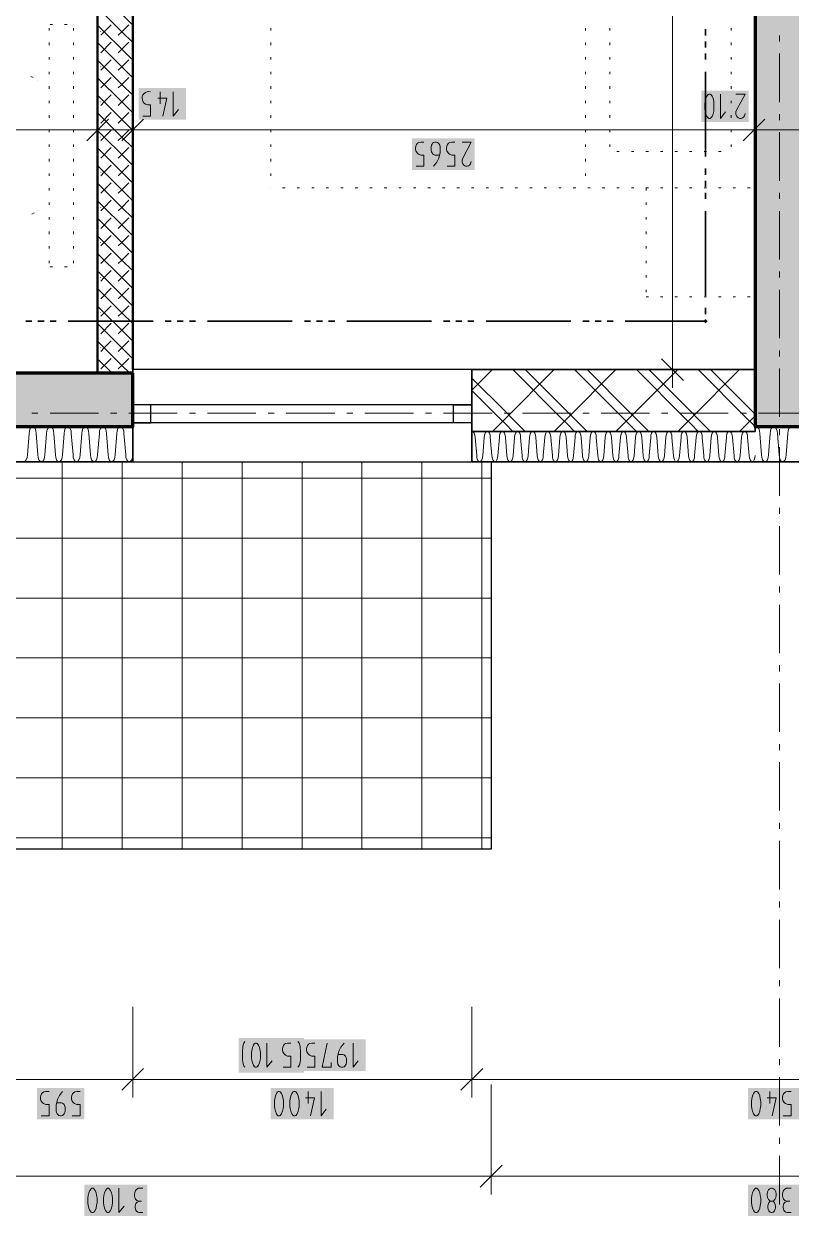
# Model space of a CAD drawing. Header units: millimetres. Extents: x 0 to 594, y 0 to 420.
# Drawn here: x 264.16 to 293.17, y 113.41 to 158.49 of the extents above; entities that cross this region are included whole.
import ezdxf

# ---------------------------------------------------------------- set-up
doc = ezdxf.new("R2010")
doc.units = ezdxf.units.MM
doc.header["$LTSCALE"] = 8
for name, color, linetype in [('PDF_Koty delkove', 7, 'Continuous'), ('PDF_Nabytek', 7, 'Continuous'), ('PDF_Obecne 0.25', 7, 'Continuous'), ('PDF_Okna', 7, 'Continuous'), ('PDF_Osy hlavni', 7, 'Continuous'), ('PDF_Pozarni useky', 7, 'Continuous'), ('PDF_Pricky zdene', 7, 'Continuous'), ('PDF_Srafy', 7, 'Continuous'), ('PDF_Steny obvodove nosne', 7, 'Continuous'), ('PDF_Steny sendvic', 7, 'Continuous'), ('PDF_Zatepleni', 7, 'Continuous')]:
    doc.layers.add(name, color=color, linetype=linetype)

msp = doc.modelspace()

# ---------------------------------------------------------------- linework, layer by layer
at = {"layer": 'PDF_Koty delkove', "lineweight": 18}
for points in [[(288.689, 145.412), (288.689, 172.033), (288.689, 189.328), (288.689, 195.281), (288.689, 196.61), (288.689, 216.118), (288.689, 218.453)], [(269.221, 155.673), (269.564, 155.673), (269.416, 155.001)], [(269.319, 155.917), (269.319, 155.459)], [(269.808, 155.917), (269.808, 155.001), (270.003, 155.245)], [(290.501, 155.828), (290.501, 154.912), (290.696, 155.155)], [(291.088, 155.828), (291.43, 155.828), (291.112, 155.217), (291.088, 155.155), (291.088, 155.064), (291.112, 155.003), (291.149, 154.957), (291.185, 154.926), (291.235, 154.912), (291.283, 154.912), (291.332, 154.926)], [(266.948, 155.161), (266.948, 154.474), (266.948, 153.787)], [(268.276, 155.161), (268.276, 154.474), (268.276, 153.787)], [(291.332, 154.926), (291.369, 154.957), (291.406, 155.003), (291.43, 155.094)], [(291.769, 155.161), (291.769, 154.474), (291.769, 153.787)], [(267.36, 154.886), (266.536, 154.062)], [(268.688, 154.886), (267.864, 154.062)], [(292.181, 154.886), (291.356, 154.062)], [(409.093, 154.474), (407.169, 154.474), (383.677, 154.474), (382.349, 154.474), (351.392, 154.474), (349.469, 154.474), (318.512, 154.474), (317.184, 154.474), (293.692, 154.474), (291.769, 154.474), (268.276, 154.474), (266.948, 154.474), (235.992, 154.474), (234.068, 154.474)], [(278.995, 153.1), (279.288, 153.1), (279.288, 153.527), (279.166, 153.527), (279.08, 153.558), (279.031, 153.604), (278.983, 153.68), (278.97, 153.741), (278.97, 153.802), (278.983, 153.863), (279.007, 153.924), (279.044, 153.97), (279.092, 154.001), (279.166, 154.016), (279.288, 154.016)], [(279.875, 153.527), (279.704, 153.527), (279.655, 153.543), (279.618, 153.573), (279.594, 153.604), (279.57, 153.649), (279.557, 153.71), (279.557, 153.832), (279.57, 153.894), (279.594, 153.939), (279.618, 153.97), (279.655, 154.001), (279.704, 154.016), (279.753, 154.016), (279.802, 154.001), (279.839, 153.97), (279.863, 153.939), (279.888, 153.894), (279.9, 153.832), (279.9, 153.619), (279.851, 153.405), (279.778, 153.252), (279.655, 153.1)], [(280.145, 153.802), (280.157, 153.863), (280.181, 153.924), (280.218, 153.97), (280.266, 154.001), (280.34, 154.016), (280.462, 154.016)], [(280.169, 153.1), (280.462, 153.1), (280.462, 153.527), (280.34, 153.527), (280.255, 153.558), (280.205, 153.604), (280.157, 153.68), (280.145, 153.741), (280.145, 153.802)], [(280.732, 154.016), (281.074, 154.016), (280.756, 153.405), (280.732, 153.344), (280.732, 153.252), (280.756, 153.192), (280.793, 153.146), (280.829, 153.115), (280.878, 153.1), (280.927, 153.1), (280.976, 153.115), (281.013, 153.146), (281.049, 153.192), (281.074, 153.283)], [(289.102, 145), (288.277, 145.824)], [(289.376, 145.412), (288.689, 145.412), (288.002, 145.412)], [(288.689, 145.412), (288.689, 144.725)], [(268.276, 118.581), (268.276, 119.587), (268.276, 119.624), (268.276, 119.689), (268.276, 119.726), (268.276, 119.764), (268.276, 119.802), (268.276, 119.823), (268.276, 119.862), (268.276, 119.965), (268.276, 120.007), (268.276, 120.034), (268.276, 120.077), (268.276, 121.329)], [(281.098, 118.581), (281.098, 119.519), (281.098, 119.554), (281.098, 119.616), (281.098, 119.651), (281.098, 119.687), (281.098, 119.723), (281.098, 119.743), (281.098, 119.78), (281.098, 119.878), (281.098, 119.917), (281.098, 119.943), (281.098, 119.984), (281.098, 120.062), (281.098, 120.104), (281.098, 121.329)], [(272.423, 119.344), (272.423, 119.649), (272.436, 119.802), (272.447, 119.894), (272.472, 119.955), (272.521, 120.015)], [(273.351, 119.955), (273.351, 119.039), (273.546, 119.283)], [(273.962, 119.039), (274.255, 119.039), (274.255, 119.466), (274.132, 119.466), (274.048, 119.497), (273.998, 119.543), (273.95, 119.619), (273.938, 119.679), (273.938, 119.741), (273.95, 119.802), (273.974, 119.862), (274.011, 119.908), (274.059, 119.939), (274.132, 119.955), (274.255, 119.955)], [(274.524, 120.015), (274.573, 119.955), (274.597, 119.894), (274.609, 119.802)], [(274.875, 119.039), (275.168, 119.039), (275.168, 119.466), (275.045, 119.466), (274.96, 119.497), (274.911, 119.543), (274.863, 119.619), (274.85, 119.679), (274.85, 119.741), (274.863, 119.802), (274.887, 119.862), (274.924, 119.908), (274.972, 119.939), (275.045, 119.955), (275.168, 119.955)], [(275.779, 119.221), (275.779, 119.039), (275.437, 119.039), (275.631, 119.955)], [(276.267, 119.955), (276.144, 119.802), (276.071, 119.649), (276.023, 119.436), (276.023, 119.221), (276.035, 119.161), (276.059, 119.115), (276.084, 119.085), (276.12, 119.054), (276.169, 119.039), (276.218, 119.039), (276.267, 119.054), (276.303, 119.085), (276.328, 119.115), (276.352, 119.161), (276.365, 119.221), (276.365, 119.344), (276.352, 119.405), (276.328, 119.466), (276.267, 119.512), (276.218, 119.527), (276.047, 119.527)], [(276.609, 119.955), (276.609, 119.039), (276.804, 119.283)], [(274.609, 119.802), (274.622, 119.649), (274.622, 119.344), (274.609, 119.221), (274.584, 119.131), (274.548, 119.069), (274.524, 119.039)], [(268.688, 118.993), (267.864, 118.169)], [(268.276, 119.268), (268.276, 118.581), (268.276, 117.894)], [(272.521, 119.039), (272.496, 119.069), (272.46, 119.131), (272.436, 119.221), (272.423, 119.344)], [(281.511, 118.993), (280.686, 118.169)], [(281.098, 119.268), (281.098, 118.581), (281.098, 117.894)], [(229.214, 118.581), (240.846, 118.581), (253.668, 118.581), (262.827, 118.581), (268.276, 118.581), (281.098, 118.581), (304.362, 118.581), (317.184, 118.581), (322.634, 118.581), (331.792, 118.581), (344.615, 118.581), (356.246, 118.581), (369.069, 118.581), (378.227, 118.581), (383.677, 118.581), (396.499, 118.581), (415.687, 118.581)], [(264.817, 117.207), (265.111, 117.207), (265.111, 117.634), (264.988, 117.634), (264.903, 117.665), (264.854, 117.711), (264.805, 117.787), (264.793, 117.848), (264.793, 117.909), (264.805, 117.97), (264.83, 118.031), (264.866, 118.077), (264.915, 118.108), (264.988, 118.123), (265.111, 118.123)], [(265.624, 118.123), (265.502, 117.97), (265.428, 117.817), (265.38, 117.604), (265.38, 117.39), (265.392, 117.329), (265.417, 117.283), (265.441, 117.253), (265.478, 117.222), (265.527, 117.207), (265.575, 117.207), (265.624, 117.222), (265.661, 117.253), (265.685, 117.283), (265.71, 117.329), (265.723, 117.39), (265.723, 117.512), (265.71, 117.573), (265.685, 117.634), (265.624, 117.68), (265.575, 117.696), (265.404, 117.696)], [(265.991, 117.207), (266.285, 117.207), (266.285, 117.634), (266.162, 117.634), (266.077, 117.665), (266.028, 117.711), (265.98, 117.787), (265.967, 117.848), (265.967, 117.909), (265.98, 117.97), (266.004, 118.031), (266.04, 118.077), (266.089, 118.108), (266.162, 118.123), (266.285, 118.123)], [(273.855, 118.108), (273.83, 118.123), (273.782, 118.123), (273.757, 118.108), (273.709, 118.046), (273.672, 117.955), (273.648, 117.848), (273.635, 117.756)], [(273.635, 117.756), (273.635, 117.573), (273.648, 117.482), (273.672, 117.375), (273.709, 117.283), (273.757, 117.222), (273.782, 117.207), (273.83, 117.207), (273.855, 117.222), (273.904, 117.283), (273.94, 117.375), (273.965, 117.482), (273.978, 117.573), (273.978, 117.756), (273.965, 117.848), (273.94, 117.955), (273.904, 118.046), (273.855, 118.108)], [(274.907, 118.123), (274.907, 117.665)], [(275.397, 118.123), (275.397, 117.207), (275.592, 117.451)], [(281.831, 114.923), (281.831, 118.389)], [(291.678, 117.756), (291.678, 117.573), (291.69, 117.482), (291.715, 117.375), (291.751, 117.283), (291.8, 117.222), (291.825, 117.207), (291.873, 117.207), (291.898, 117.222), (291.947, 117.283), (291.983, 117.375), (292.008, 117.482), (292.021, 117.573), (292.021, 117.756), (292.008, 117.848), (291.983, 117.955), (291.947, 118.046), (291.898, 118.108), (291.873, 118.123), (291.825, 118.123), (291.8, 118.108)], [(291.8, 118.108), (291.751, 118.046), (291.715, 117.955), (291.69, 117.848), (291.678, 117.756)], [(292.363, 118.123), (292.363, 117.665)], [(292.876, 117.207), (293.17, 117.207), (293.17, 117.634), (293.047, 117.634), (292.962, 117.665), (292.913, 117.711), (292.865, 117.787), (292.852, 117.848), (292.852, 117.909), (292.865, 117.97), (292.889, 118.031), (292.926, 118.077), (292.974, 118.108), (293.047, 118.123), (293.17, 118.123)], [(274.809, 117.879), (275.152, 117.879), (275.005, 117.207)], [(292.265, 117.879), (292.608, 117.879), (292.46, 117.207)], [(281.831, 115.61), (281.831, 114.923), (281.831, 114.236)], [(282.243, 115.335), (281.419, 114.511)], [(542.628, 114.923), (535.955, 114.923), (527.974, 114.923), (509.656, 114.923), (471.922, 114.923), (428.509, 114.923), (397.232, 114.923), (368.84, 114.923), (332.021, 114.923), (303.629, 114.923), (281.831, 114.923), (253.439, 114.923), (216.621, 114.923), (188.229, 114.923), (162.355, 114.923), (144.112, 114.923), (139.207, 114.923), (109.188, 114.923), (95.862, 114.923)], [(266.852, 113.626), (266.888, 113.717), (266.913, 113.824), (266.926, 113.915), (266.926, 114.098), (266.913, 114.19), (266.888, 114.297), (266.852, 114.388), (266.803, 114.45), (266.778, 114.465), (266.73, 114.465), (266.705, 114.45), (266.656, 114.388), (266.62, 114.297), (266.595, 114.19), (266.583, 114.098)], [(266.583, 114.098), (266.583, 113.915), (266.595, 113.824), (266.62, 113.717), (266.656, 113.626), (266.705, 113.564), (266.73, 113.549), (266.778, 113.549), (266.803, 113.564), (266.852, 113.626)], [(267.757, 114.465), (267.757, 113.549), (267.952, 113.793)], [(268.662, 114.465), (268.491, 114.465), (268.43, 114.434), (268.381, 114.388), (268.357, 114.312), (268.344, 114.251), (268.344, 114.19), (268.357, 114.114), (268.381, 114.053), (268.43, 114.007), (268.515, 113.976)], [(292.265, 114.251), (292.265, 114.19), (292.278, 114.114), (292.314, 114.038), (292.363, 113.992), (292.387, 113.976), (292.485, 113.976), (292.51, 113.992), (292.559, 114.038), (292.595, 114.114), (292.608, 114.19), (292.608, 114.251), (292.595, 114.327), (292.559, 114.404), (292.51, 114.45), (292.46, 114.465), (292.412, 114.465), (292.363, 114.45), (292.314, 114.404)], [(292.314, 114.404), (292.278, 114.327), (292.265, 114.251)], [(293.17, 114.465), (292.999, 114.465), (292.938, 114.434), (292.889, 114.388), (292.865, 114.312), (292.852, 114.251), (292.852, 114.19), (292.865, 114.114), (292.889, 114.053), (292.938, 114.007), (293.023, 113.976)], [(268.368, 113.732), (268.368, 113.793), (268.393, 113.885), (268.442, 113.946), (268.515, 113.976), (268.613, 113.976)], [(268.662, 113.549), (268.515, 113.549), (268.466, 113.564), (268.418, 113.595), (268.393, 113.641), (268.368, 113.732)], [(292.485, 113.976), (292.51, 113.961), (292.546, 113.915), (292.571, 113.854), (292.583, 113.793), (292.583, 113.732), (292.571, 113.671), (292.546, 113.61), (292.497, 113.564), (292.46, 113.549), (292.412, 113.549), (292.375, 113.564), (292.326, 113.61), (292.302, 113.671), (292.289, 113.732), (292.289, 113.793), (292.302, 113.854), (292.326, 113.915), (292.363, 113.961), (292.387, 113.976)], [(293.17, 113.549), (293.023, 113.549), (292.974, 113.564), (292.926, 113.595), (292.901, 113.641), (292.877, 113.732), (292.877, 113.793), (292.901, 113.885), (292.95, 113.946), (293.023, 113.976), (293.121, 113.976)]]:
    msp.add_lwpolyline(points, dxfattribs=at)
msp.add_lwpolyline([(268.658, 155.001), (268.952, 155.001), (268.952, 155.428), (268.829, 155.428, -1.034071), (268.952, 155.917)], format="xyb", dxfattribs=at)
for points in [[(289.914, 155.46), (289.914, 155.277), (289.926, 155.186), (289.95, 155.079), (289.987, 154.988), (290.035, 154.926), (290.06, 154.912), (290.109, 154.912), (290.134, 154.926), (290.182, 154.988), (290.219, 155.079), (290.244, 155.186), (290.256, 155.277), (290.256, 155.46), (290.244, 155.552), (290.219, 155.659), (290.182, 155.751), (290.134, 155.812), (290.109, 155.828), (290.06, 155.828), (290.035, 155.812), (289.987, 155.751), (289.95, 155.659), (289.926, 155.552)], [(272.765, 119.588), (272.765, 119.405), (272.778, 119.314), (272.802, 119.207), (272.839, 119.115), (272.887, 119.054), (272.912, 119.039), (272.96, 119.039), (272.985, 119.054), (273.033, 119.115), (273.07, 119.207), (273.095, 119.314), (273.107, 119.405), (273.107, 119.588), (273.095, 119.679), (273.07, 119.786), (273.033, 119.878), (272.985, 119.939), (272.96, 119.955), (272.912, 119.955), (272.887, 119.939), (272.839, 119.878), (272.802, 119.786), (272.778, 119.679)], [(274.222, 117.756), (274.222, 117.573), (274.235, 117.482), (274.259, 117.375), (274.296, 117.283), (274.344, 117.222), (274.369, 117.207), (274.418, 117.207), (274.442, 117.222), (274.491, 117.283), (274.528, 117.375), (274.553, 117.482), (274.565, 117.573), (274.565, 117.756), (274.553, 117.848), (274.528, 117.955), (274.491, 118.046), (274.442, 118.108), (274.418, 118.123), (274.369, 118.123), (274.344, 118.108), (274.296, 118.046), (274.259, 117.955), (274.235, 117.848)], [(267.17, 114.098), (267.17, 113.915), (267.183, 113.824), (267.207, 113.717), (267.243, 113.626), (267.292, 113.564), (267.317, 113.549), (267.365, 113.549), (267.39, 113.564), (267.439, 113.626), (267.475, 113.717), (267.5, 113.824), (267.513, 113.915), (267.513, 114.098), (267.5, 114.19), (267.475, 114.297), (267.439, 114.388), (267.39, 114.45), (267.365, 114.465), (267.317, 114.465), (267.292, 114.45), (267.243, 114.388), (267.207, 114.297), (267.183, 114.19)], [(291.678, 114.098), (291.678, 113.915), (291.691, 113.824), (291.715, 113.717), (291.752, 113.626), (291.8, 113.564), (291.825, 113.549), (291.873, 113.549), (291.898, 113.564), (291.947, 113.626), (291.983, 113.717), (292.008, 113.824), (292.021, 113.915), (292.021, 114.098), (292.008, 114.19), (291.983, 114.297), (291.947, 114.388), (291.898, 114.45), (291.873, 114.465), (291.825, 114.465), (291.8, 114.45), (291.752, 114.388), (291.715, 114.297), (291.691, 114.19)]]:
    msp.add_lwpolyline(points, close=True, dxfattribs=at)
at = {"layer": 'PDF_Koty delkove', "color": 7, "lineweight": 18, "true_color": 0xffffff, "transparency": 33554559}
for points in [[(270.288, 156.055), (268.497, 156.055), (270.288, 154.864), (268.497, 154.864)], [(291.568, 155.965), (289.776, 155.965), (291.568, 154.774), (289.776, 154.774)], [(281.212, 154.154), (278.833, 154.154), (281.212, 152.963), (278.833, 152.963)], [(274.759, 120.153), (272.286, 120.153), (274.759, 118.841), (272.286, 118.841)], [(277.088, 120.092), (274.713, 120.092), (277.088, 118.902), (274.713, 118.902)], [(266.447, 118.261), (264.656, 118.261), (266.447, 117.07), (264.656, 117.07)], [(275.877, 118.261), (273.498, 118.261), (275.877, 117.07), (273.498, 117.07)], [(293.919, 118.261), (291.541, 118.261), (293.919, 117.07), (291.541, 117.07)], [(268.824, 114.603), (266.446, 114.603), (268.824, 113.412), (266.446, 113.412)], [(293.92, 114.603), (291.541, 114.603), (293.92, 113.412), (291.541, 113.412)]]:
    msp.add_solid(points, dxfattribs=at)
at = {"layer": 'PDF_Nabytek', "lineweight": 13}
for points in [[(265.117, 158.463), (265.117, 158.463)], [(265.117, 158.463), (265.117, 158.463)], [(265.117, 158.232), (265.117, 158.324)], [(265.243, 158.463), (265.151, 158.463)], [(265.793, 158.463), (265.701, 158.463)], [(266.032, 158.463), (266.032, 158.463)], [(266.032, 158.463), (266.032, 158.463)], [(266.032, 158.232), (266.032, 158.324)], [(266.948, 158.232), (266.948, 158.324)], [(273.497, 158.232), (273.497, 158.324)], [(285.403, 158.232), (285.403, 158.324)], [(286.319, 158.232), (286.319, 158.324)], [(290.899, 158.232), (290.899, 158.324)], [(291.814, 158.232), (291.814, 158.324)], [(265.117, 157.683), (265.117, 157.774)], [(266.032, 157.683), (266.032, 157.774)], [(266.948, 157.683), (266.948, 157.774)], [(273.497, 157.683), (273.497, 157.774)], [(285.403, 157.683), (285.403, 157.774)], [(286.319, 157.683), (286.319, 157.774)], [(290.899, 157.683), (290.899, 157.774)], [(291.814, 157.683), (291.814, 157.774)], [(265.117, 157.133), (265.117, 157.225)], [(266.032, 157.133), (266.032, 157.225)], [(266.948, 157.133), (266.948, 157.225)], [(273.497, 157.133), (273.497, 157.225)], [(285.403, 157.133), (285.403, 157.225)], [(286.319, 157.133), (286.319, 157.225)], [(290.899, 157.133), (290.899, 157.225)], [(291.814, 157.133), (291.814, 157.225)], [(264.507, 156.455), (264.428, 156.5)], [(265.117, 156.584), (265.117, 156.675)], [(266.032, 156.584), (266.032, 156.675)], [(266.948, 156.584), (266.948, 156.675)], [(273.497, 156.584), (273.497, 156.675)], [(285.403, 156.584), (285.403, 156.675)], [(286.319, 156.584), (286.319, 156.675)], [(290.899, 156.584), (290.899, 156.675)], [(291.814, 156.584), (291.814, 156.675)], [(264.681, 156.355), (264.681, 156.355)], [(265.117, 156.034), (265.117, 156.126)], [(266.032, 156.034), (266.032, 156.126)], [(266.948, 156.034), (266.948, 156.126)], [(273.497, 156.034), (273.497, 156.126)], [(285.403, 156.034), (285.403, 156.126)], [(286.319, 156.034), (286.319, 156.126)], [(290.899, 156.034), (290.899, 156.126)], [(291.814, 156.034), (291.814, 156.126)], [(265.117, 155.484), (265.117, 155.576)], [(266.032, 155.484), (266.032, 155.576)], [(266.948, 155.484), (266.948, 155.576)], [(273.497, 155.484), (273.497, 155.576)], [(285.403, 155.484), (285.403, 155.576)], [(286.319, 155.484), (286.319, 155.576)], [(290.899, 155.484), (290.899, 155.576)], [(291.814, 155.484), (291.814, 155.576)], [(265.117, 154.935), (265.117, 155.027)], [(266.032, 154.935), (266.032, 155.027)], [(266.948, 154.935), (266.948, 155.027)], [(273.497, 154.935), (273.497, 155.027)], [(285.403, 154.935), (285.403, 155.027)], [(286.319, 154.935), (286.319, 155.027)], [(290.899, 154.935), (290.899, 155.027)], [(291.814, 154.935), (291.814, 155.027)], [(265.117, 154.385), (265.117, 154.477)], [(266.032, 154.385), (266.032, 154.477)], [(266.948, 154.385), (266.948, 154.477)], [(273.497, 154.385), (273.497, 154.477)], [(285.403, 154.385), (285.403, 154.477)], [(286.319, 154.385), (286.319, 154.477)], [(290.899, 154.385), (290.899, 154.477)], [(291.814, 154.385), (291.814, 154.477)], [(265.117, 153.836), (265.117, 153.927)], [(266.032, 153.836), (266.032, 153.927)], [(266.948, 153.836), (266.948, 153.927)], [(273.497, 153.836), (273.497, 153.927)], [(285.403, 153.836), (285.403, 153.927)], [(286.319, 153.836), (286.319, 153.927)], [(290.899, 153.836), (290.899, 153.927)], [(291.814, 153.836), (291.814, 153.927)], [(265.117, 153.286), (265.117, 153.378)], [(266.032, 153.286), (266.032, 153.378)], [(266.948, 153.286), (266.948, 153.378)], [(273.497, 153.286), (273.497, 153.378)], [(285.403, 153.286), (285.403, 153.378)], [(286.319, 153.655), (286.319, 153.655)], [(286.319, 153.655), (286.319, 153.655)], [(286.675, 153.655), (286.583, 153.655)], [(287.224, 153.655), (287.132, 153.655)], [(287.774, 153.655), (287.682, 153.655)], [(288.323, 153.655), (288.232, 153.655)], [(288.873, 153.655), (288.781, 153.655)], [(289.422, 153.655), (289.331, 153.655)], [(289.972, 153.655), (289.88, 153.655)], [(290.521, 153.655), (290.43, 153.655)], [(290.899, 153.655), (290.899, 153.655)], [(290.899, 153.655), (290.899, 153.655)], [(291.814, 153.286), (291.814, 153.378)], [(265.117, 152.737), (265.117, 152.828)], [(266.032, 152.737), (266.032, 152.828)], [(266.948, 152.737), (266.948, 152.828)], [(273.497, 152.737), (273.497, 152.828)], [(285.403, 152.737), (285.403, 152.828)], [(291.814, 152.737), (291.814, 152.828)], [(265.117, 152.187), (265.117, 152.279)], [(266.032, 152.187), (266.032, 152.279)], [(266.948, 152.187), (266.948, 152.279)], [(273.497, 152.281), (273.497, 152.281)], [(273.497, 152.281), (273.497, 152.281)], [(274.035, 152.281), (273.944, 152.281)], [(274.585, 152.281), (274.493, 152.281)], [(275.134, 152.281), (275.043, 152.281)], [(275.684, 152.281), (275.592, 152.281)], [(276.234, 152.281), (276.142, 152.281)], [(276.783, 152.281), (276.691, 152.281)], [(277.333, 152.281), (277.241, 152.281)], [(277.882, 152.281), (277.79, 152.281)], [(278.432, 152.281), (278.34, 152.281)], [(278.981, 152.281), (278.89, 152.281)], [(279.531, 152.281), (279.439, 152.281)], [(280.08, 152.281), (279.989, 152.281)], [(280.63, 152.281), (280.538, 152.281)], [(281.179, 152.281), (281.088, 152.281)], [(281.729, 152.281), (281.637, 152.281)], [(282.278, 152.281), (282.187, 152.281)], [(282.828, 152.281), (282.736, 152.281)], [(283.377, 152.281), (283.286, 152.281)], [(283.927, 152.281), (283.835, 152.281)], [(284.476, 152.281), (284.385, 152.281)], [(285.026, 152.281), (284.934, 152.281)], [(285.403, 152.281), (285.403, 152.281)], [(285.575, 152.281), (285.484, 152.281)], [(286.125, 152.281), (286.033, 152.281)], [(286.675, 152.281), (286.583, 152.281)], [(287.224, 152.281), (287.132, 152.281)], [(287.774, 152.281), (287.682, 152.281)], [(287.693, 152.281), (287.693, 152.281)], [(287.693, 152.187), (287.693, 152.279)], [(288.323, 152.281), (288.232, 152.281)], [(288.873, 152.281), (288.781, 152.281)], [(289.422, 152.281), (289.331, 152.281)], [(289.972, 152.281), (289.88, 152.281)], [(290.521, 152.281), (290.43, 152.281)], [(291.071, 152.281), (290.979, 152.281)], [(291.62, 152.281), (291.529, 152.281)], [(291.814, 152.281), (291.814, 152.281)], [(291.814, 152.281), (291.814, 152.281)], [(291.814, 152.281), (291.814, 152.281)], [(291.814, 152.187), (291.814, 152.279)], [(265.117, 151.638), (265.117, 151.729)], [(266.032, 151.638), (266.032, 151.729)], [(266.948, 151.638), (266.948, 151.729)], [(287.693, 151.638), (287.693, 151.729)], [(291.814, 151.638), (291.814, 151.729)], [(264.466, 151.289), (264.545, 151.335)], [(264.681, 151.413), (264.681, 151.413)], [(265.117, 151.088), (265.117, 151.18)], [(266.032, 151.088), (266.032, 151.18)], [(266.948, 151.088), (266.948, 151.18)], [(287.693, 151.088), (287.693, 151.18)], [(291.814, 151.088), (291.814, 151.18)], [(265.117, 150.539), (265.117, 150.63)], [(266.032, 150.539), (266.032, 150.63)], [(266.948, 150.539), (266.948, 150.63)], [(287.693, 150.539), (287.693, 150.63)], [(291.814, 150.539), (291.814, 150.63)], [(265.117, 149.989), (265.117, 150.081)], [(266.032, 149.989), (266.032, 150.081)], [(266.948, 149.989), (266.948, 150.081)], [(287.693, 149.989), (287.693, 150.081)], [(291.814, 149.989), (291.814, 150.081)], [(265.117, 149.44), (265.117, 149.531)], [(265.117, 149.304), (265.117, 149.304)], [(265.117, 149.304), (265.117, 149.304)], [(265.243, 149.304), (265.151, 149.304)], [(265.793, 149.304), (265.701, 149.304)], [(266.032, 149.44), (266.032, 149.531)], [(266.032, 149.304), (266.032, 149.304)], [(266.032, 149.304), (266.032, 149.304)], [(266.948, 149.44), (266.948, 149.531)], [(287.693, 149.44), (287.693, 149.531)], [(291.814, 149.44), (291.814, 149.531)], [(266.948, 148.89), (266.948, 148.982)], [(287.693, 148.89), (287.693, 148.982)], [(291.814, 148.89), (291.814, 148.982)], [(266.948, 148.341), (266.948, 148.432)], [(287.693, 148.341), (287.693, 148.432)], [(291.814, 148.341), (291.814, 148.432)], [(266.948, 147.791), (266.948, 147.883)], [(287.693, 148.16), (287.693, 148.16)], [(287.774, 148.16), (287.693, 148.16)], [(287.693, 148.16), (287.693, 148.16)], [(288.323, 148.16), (288.232, 148.16)], [(288.873, 148.16), (288.781, 148.16)], [(289.422, 148.16), (289.331, 148.16)], [(289.972, 148.16), (289.88, 148.16)], [(290.521, 148.16), (290.43, 148.16)], [(291.071, 148.16), (290.979, 148.16)], [(291.62, 148.16), (291.529, 148.16)], [(291.814, 148.16), (291.814, 148.16)], [(291.814, 148.16), (291.814, 148.16)], [(266.948, 147.242), (266.948, 147.333)], [(266.948, 146.692), (266.948, 146.784)], [(266.948, 146.142), (266.948, 146.234)], [(266.948, 145.593), (266.948, 145.685)], [(266.948, 145.412), (266.948, 145.412)]]:
    msp.add_lwpolyline(points, dxfattribs=at)
at = {"layer": 'PDF_Obecne 0.25', "lineweight": 25}
msp.add_lwpolyline([(281.831, 141.934), (281.831, 127.28), (253.439, 127.28)], dxfattribs=at)
at = {"layer": 'PDF_Okna', "lineweight": 25}
for points in [[(281.098, 145.412), (268.276, 145.412)], [(281.098, 144.084), (268.276, 144.084)], [(281.098, 143.397), (268.276, 143.397)], [(268.276, 141.932), (281.098, 141.932)]]:
    msp.add_lwpolyline(points, dxfattribs=at)
for points in [[(268.276, 143.397), (268.963, 143.397), (268.963, 144.084), (268.276, 144.084)], [(281.098, 143.397), (280.412, 143.397), (280.412, 144.084), (281.098, 144.084)]]:
    msp.add_lwpolyline(points, close=True, dxfattribs=at)
at = {"layer": 'PDF_Osy hlavni', "lineweight": 18}
for points in [[(292.73, 157.82), (292.73, 158.049)], [(292.73, 155.53), (292.73, 157.362)], [(292.73, 154.843), (292.73, 155.072)], [(292.73, 152.554), (292.73, 154.385)], [(292.73, 151.867), (292.73, 152.096)], [(292.73, 149.577), (292.73, 151.409)], [(292.73, 148.89), (292.73, 149.119)], [(292.73, 146.6), (292.73, 148.432)], [(292.73, 145.914), (292.73, 146.142)], [(292.73, 143.624), (292.73, 145.456)], [(264.693, 143.763), (264.464, 143.763)], [(266.983, 143.763), (265.151, 143.763)], [(267.67, 143.763), (267.441, 143.763)], [(269.96, 143.763), (268.128, 143.763)], [(270.647, 143.763), (270.418, 143.763)], [(272.936, 143.763), (271.105, 143.763)], [(273.623, 143.763), (273.394, 143.763)], [(275.913, 143.763), (274.081, 143.763)], [(276.6, 143.763), (276.371, 143.763)], [(278.89, 143.763), (277.058, 143.763)], [(279.576, 143.763), (279.347, 143.763)], [(281.866, 143.763), (280.034, 143.763)], [(282.553, 143.763), (282.324, 143.763)], [(284.843, 143.763), (283.011, 143.763)], [(285.53, 143.763), (285.301, 143.763)], [(287.819, 143.763), (285.988, 143.763)], [(288.506, 143.763), (288.277, 143.763)], [(290.796, 143.763), (288.964, 143.763)], [(291.483, 143.763), (291.254, 143.763)], [(293.773, 143.763), (291.941, 143.763)], [(292.73, 142.937), (292.73, 143.166)], [(292.73, 140.647), (292.73, 142.479)], [(292.73, 139.96), (292.73, 140.189)], [(292.73, 137.671), (292.73, 139.502)], [(292.73, 136.984), (292.73, 137.213)], [(292.73, 134.694), (292.73, 136.526)], [(292.73, 134.007), (292.73, 134.236)], [(292.73, 131.717), (292.73, 133.549)], [(292.73, 131.031), (292.73, 131.259)], [(292.73, 128.741), (292.73, 130.573)], [(292.73, 128.054), (292.73, 128.283)], [(292.73, 125.764), (292.73, 127.596)], [(292.73, 125.077), (292.73, 125.306)], [(292.73, 122.788), (292.73, 124.619)], [(292.73, 122.101), (292.73, 122.33)], [(292.73, 119.811), (292.73, 121.643)], [(292.73, 119.124), (292.73, 119.353)], [(292.73, 116.834), (292.73, 118.666)], [(292.73, 116.147), (292.73, 116.376)], [(292.73, 113.858), (292.73, 115.69)]]:
    msp.add_lwpolyline(points, dxfattribs=at)
at = {"layer": 'PDF_Pozarni useky', "lineweight": 35}
for points in [[(289.937, 158.049), (289.937, 158.278)], [(289.937, 157.591), (289.937, 157.82)], [(289.937, 157.133), (289.937, 157.362)], [(289.937, 153.47), (289.937, 156.675)], [(289.937, 152.783), (289.937, 153.012)], [(289.937, 152.325), (289.937, 152.554)], [(289.937, 151.867), (289.937, 152.096)], [(289.937, 148.203), (289.937, 151.409)], [(289.937, 147.516), (289.937, 147.745)], [(264.464, 147.244), (264.236, 147.244)], [(264.922, 147.244), (264.693, 147.244)], [(265.38, 147.244), (265.151, 147.244)], [(269.044, 147.244), (265.838, 147.244)], [(269.731, 147.244), (269.502, 147.244)], [(270.189, 147.244), (269.96, 147.244)], [(270.647, 147.244), (270.418, 147.244)], [(274.31, 147.244), (271.105, 147.244)], [(274.997, 147.244), (274.768, 147.244)], [(275.455, 147.244), (275.226, 147.244)], [(275.913, 147.244), (275.684, 147.244)], [(279.576, 147.244), (276.371, 147.244)], [(280.263, 147.244), (280.034, 147.244)], [(280.721, 147.244), (280.492, 147.244)], [(281.179, 147.244), (280.95, 147.244)], [(284.843, 147.244), (281.637, 147.244)], [(285.53, 147.244), (285.301, 147.244)], [(285.988, 147.244), (285.759, 147.244)], [(286.446, 147.244), (286.217, 147.244)], [(289.937, 147.244), (286.903, 147.244)], [(289.937, 147.244), (289.937, 147.287)]]:
    msp.add_lwpolyline(points, dxfattribs=at)
at = {"layer": 'PDF_Pozarni useky', "lineweight": 35, "transparency": 33554559}
for points in [[(290.017, 147.244), (289.937, 147.164), (289.937, 147.324), (289.857, 147.244)], [(289.937, 147.164), (289.857, 147.244), (290.017, 147.244), (289.937, 147.324)]]:
    msp.add_solid(points, dxfattribs=at)
at = {"layer": 'PDF_Pricky zdene', "lineweight": 50}
msp.add_lwpolyline([(268.276, 145.412), (268.276, 189.328), (267.086, 189.328), (266.948, 189.328), (266.948, 145.412), (266.948, 145.275), (268.276, 145.275)], dxfattribs=at)
at = {"layer": 'PDF_Pricky zdene', "lineweight": 9}
for points in [[(268.276, 158.44), (267.864, 158.852), (268.13, 159.118)], [(267.864, 158.188), (266.948, 159.104)], [(267.2, 158.188), (266.948, 158.44)], [(267.067, 158.056), (267.2, 158.188), (267.466, 158.454)], [(268.276, 157.776), (267.864, 158.188), (268.13, 158.454)], [(267.864, 156.86), (266.948, 157.776)], [(267.067, 157.392), (267.466, 157.79)], [(267.864, 157.524), (267.2, 158.188)], [(267.731, 158.056), (267.864, 158.188)], [(268.276, 157.112), (267.864, 157.524), (268.13, 157.79)], [(267.731, 157.392), (267.864, 157.524)], [(267.2, 156.86), (266.948, 157.112)], [(267.067, 156.728), (267.2, 156.86), (267.466, 157.126)], [(267.731, 156.064), (267.864, 156.196), (267.2, 156.86)], [(267.731, 156.728), (267.864, 156.86)], [(268.276, 156.448), (267.864, 156.86), (268.13, 157.126)], [(267.864, 155.532), (266.948, 156.448)], [(267.067, 156.064), (267.466, 156.462)], [(268.276, 155.784), (267.864, 156.196), (268.13, 156.462)], [(267.2, 155.532), (266.948, 155.784)], [(267.067, 155.4), (267.2, 155.532), (267.466, 155.798)], [(267.731, 154.736), (267.864, 154.868), (267.2, 155.532)], [(267.731, 155.4), (267.864, 155.532)], [(268.276, 155.12), (267.864, 155.532), (268.13, 155.798)], [(267.864, 154.204), (266.948, 155.12)], [(267.067, 154.736), (267.466, 155.134)], [(268.276, 154.456), (267.864, 154.868), (268.13, 155.134)], [(267.2, 154.204), (266.948, 154.456)], [(267.067, 154.072), (267.2, 154.204), (267.466, 154.47)], [(267.731, 153.408), (267.864, 153.54), (267.2, 154.204)], [(267.731, 154.072), (267.864, 154.204), (268.13, 154.47)], [(268.276, 153.792), (267.864, 154.204)], [(267.864, 152.876), (266.948, 153.792)], [(267.067, 153.408), (267.466, 153.806)], [(267.864, 153.54), (268.13, 153.806)], [(268.276, 153.128), (267.864, 153.54)], [(267.067, 152.744), (267.2, 152.876), (266.948, 153.128)], [(267.2, 152.876), (267.466, 153.142)], [(267.731, 152.08), (267.864, 152.212), (267.2, 152.876)], [(267.731, 152.744), (267.864, 152.876)], [(268.276, 152.464), (267.864, 152.876), (268.13, 153.142)], [(267.864, 151.548), (266.948, 152.464)], [(267.067, 152.08), (267.466, 152.478)], [(268.276, 151.8), (267.864, 152.212), (268.13, 152.478)], [(267.2, 151.548), (266.948, 151.8)], [(267.067, 151.416), (267.2, 151.548), (267.466, 151.814)], [(267.731, 150.752), (267.864, 150.884), (267.2, 151.548)], [(267.731, 151.416), (267.864, 151.548)], [(268.276, 151.136), (267.864, 151.548), (268.13, 151.814)], [(267.864, 150.22), (266.948, 151.136)], [(267.067, 150.752), (267.466, 151.15)], [(268.276, 150.472), (267.864, 150.884), (268.13, 151.15)], [(267.2, 150.22), (266.948, 150.472)], [(267.067, 150.087), (267.2, 150.22), (267.466, 150.486)], [(267.731, 149.423), (267.864, 149.556), (267.2, 150.22)], [(267.731, 150.087), (267.864, 150.22)], [(268.276, 149.808), (267.864, 150.22), (268.13, 150.486)], [(267.864, 148.892), (266.948, 149.808)], [(267.067, 149.423), (267.466, 149.822)], [(267.864, 149.556), (268.13, 149.822)], [(268.276, 149.144), (267.864, 149.556)], [(267.2, 148.892), (266.948, 149.144)], [(267.067, 148.759), (267.2, 148.892), (267.466, 149.158)], [(267.731, 148.095), (267.864, 148.228), (267.2, 148.892)], [(267.731, 148.759), (267.864, 148.892)], [(268.276, 148.48), (267.864, 148.892), (268.13, 149.158)], [(267.731, 147.431), (267.864, 147.564), (266.948, 148.48)], [(267.067, 148.095), (267.466, 148.494)], [(268.276, 147.816), (267.864, 148.228), (268.13, 148.494)], [(267.2, 147.564), (266.948, 147.816)], [(267.067, 147.431), (267.2, 147.564), (267.466, 147.83)], [(267.731, 146.767), (267.864, 146.9), (267.2, 147.564)], [(268.276, 147.152), (267.864, 147.564), (268.13, 147.83)], [(267.731, 146.103), (267.864, 146.236), (266.948, 147.152)], [(267.067, 146.767), (267.466, 147.166)], [(268.276, 146.488), (267.864, 146.9), (268.13, 147.166)], [(267.2, 146.236), (266.948, 146.488)], [(267.067, 146.103), (267.2, 146.236), (267.466, 146.502)], [(268.276, 145.824), (267.864, 146.236), (268.13, 146.502)], [(267.731, 145.439), (267.864, 145.572), (267.2, 146.236)], [(267.498, 145.275), (266.948, 145.824)], [(267.067, 145.439), (267.466, 145.838)], [(268.162, 145.275), (267.864, 145.572), (268.13, 145.838)]]:
    msp.add_lwpolyline(points, dxfattribs=at)
at = {"layer": 'PDF_Pricky zdene', "lineweight": 9, "transparency": 33554559}
for points in [[(267.067, 158.17), (267.047, 158.191), (267.088, 158.191), (267.067, 158.212)], [(267.864, 158.168), (267.844, 158.188), (267.885, 158.188), (267.864, 158.209)], [(267.067, 156.842), (267.047, 156.863), (267.088, 156.863), (267.067, 156.884)], [(267.864, 156.84), (267.844, 156.86), (267.885, 156.86), (267.864, 156.881)], [(267.067, 155.514), (267.047, 155.535), (267.088, 155.535), (267.067, 155.556)], [(267.864, 155.512), (267.844, 155.532), (267.885, 155.532), (267.864, 155.553)], [(267.067, 154.186), (267.047, 154.207), (267.088, 154.207), (267.067, 154.228)], [(267.864, 154.184), (267.844, 154.204), (267.885, 154.204), (267.864, 154.225)], [(267.067, 152.858), (267.047, 152.879), (267.088, 152.879), (267.067, 152.9)], [(267.864, 152.856), (267.844, 152.876), (267.885, 152.876), (267.864, 152.897)], [(267.067, 151.53), (267.047, 151.551), (267.088, 151.551), (267.067, 151.572)], [(267.864, 151.528), (267.844, 151.548), (267.885, 151.548), (267.864, 151.569)], [(267.067, 150.202), (267.047, 150.223), (267.088, 150.223), (267.067, 150.244)], [(267.864, 150.2), (267.844, 150.22), (267.885, 150.22), (267.864, 150.241)], [(267.067, 148.874), (267.047, 148.895), (267.088, 148.895), (267.067, 148.916)], [(267.864, 148.872), (267.844, 148.892), (267.885, 148.892), (267.864, 148.913)], [(267.067, 147.546), (267.047, 147.567), (267.088, 147.567), (267.067, 147.588)], [(267.864, 147.544), (267.844, 147.564), (267.885, 147.564), (267.864, 147.585)], [(267.067, 146.218), (267.047, 146.239), (267.088, 146.239), (267.067, 146.259)], [(267.864, 146.216), (267.844, 146.236), (267.885, 146.236), (267.864, 146.257)]]:
    msp.add_solid(points, dxfattribs=at)
at = {"layer": 'PDF_Srafy', "lineweight": 9}
for points in [[(265.612, 141.934), (265.612, 139.047), (265.612, 134.513)], [(267.878, 141.934), (267.878, 141.314), (267.878, 136.78), (267.878, 132.247)], [(270.145, 141.934), (270.145, 139.047), (270.145, 134.513), (270.145, 129.98)], [(272.412, 141.934), (272.412, 141.314), (272.412, 136.78), (272.412, 132.247), (272.412, 127.713), (272.412, 127.28)], [(274.678, 141.934), (274.678, 139.047), (274.678, 134.513), (274.678, 129.98), (274.678, 127.28)], [(276.945, 141.934), (276.945, 141.314), (276.945, 136.78), (276.945, 132.247), (276.945, 127.713), (276.945, 127.28)], [(279.212, 141.934), (279.212, 139.047), (279.212, 134.513), (279.212, 129.98), (279.212, 127.28)], [(281.478, 141.934), (281.478, 141.314), (281.478, 136.78), (281.478, 132.247), (281.478, 127.713), (281.478, 127.28)], [(281.831, 141.314), (281.478, 141.314), (276.945, 141.314), (272.412, 141.314), (267.878, 141.314), (263.345, 141.314), (258.812, 141.314)], [(281.831, 139.047), (279.212, 139.047), (274.678, 139.047), (270.145, 139.047), (265.612, 139.047), (261.078, 139.047)], [(281.831, 136.78), (281.478, 136.78), (276.945, 136.78), (272.412, 136.78), (267.878, 136.78), (263.345, 136.78), (258.812, 136.78)], [(281.831, 134.513), (279.212, 134.513), (274.678, 134.513), (270.145, 134.513), (265.612, 134.513), (261.078, 134.513)], [(265.612, 134.513), (265.612, 129.98), (265.612, 127.28)], [(267.878, 132.247), (267.878, 127.713), (263.345, 127.713), (258.812, 127.713), (254.278, 127.713), (253.439, 127.713)], [(281.831, 132.247), (281.478, 132.247), (276.945, 132.247), (272.412, 132.247), (267.878, 132.247), (263.345, 132.247)], [(265.612, 129.98), (261.078, 129.98), (256.545, 129.98), (253.439, 129.98)], [(281.831, 129.98), (279.212, 129.98), (274.678, 129.98), (270.145, 129.98), (265.612, 129.98)], [(270.145, 129.98), (270.145, 127.28)], [(281.831, 127.713), (281.478, 127.713), (276.945, 127.713), (272.412, 127.713), (267.878, 127.713)], [(267.878, 127.713), (267.878, 127.28)]]:
    msp.add_lwpolyline(points, dxfattribs=at)
at = {"layer": 'PDF_Steny obvodove nosne', "lineweight": 70}
for points in [[(293.646, 143.26), (293.646, 145.412), (293.646, 216.118), (293.646, 218.453), (291.814, 218.453), (291.814, 216.118), (291.814, 145.412), (291.814, 143.26)], [(268.276, 145.275), (266.948, 145.275), (262.827, 145.275), (262.827, 143.26), (268.276, 143.26)]]:
    msp.add_lwpolyline(points, close=True, dxfattribs=at)
at = {"layer": 'PDF_Steny obvodove nosne', "color": 9, "lineweight": 9, "true_color": 0xc0c0c0, "transparency": 33554559}
for points in [[(293.646, 143.26), (293.646, 218.453), (291.814, 143.26), (291.814, 218.453)], [(268.276, 145.275), (262.827, 145.275), (268.276, 143.26), (262.827, 143.26)]]:
    msp.add_solid(points, dxfattribs=at)
at = {"layer": 'PDF_Steny sendvic', "lineweight": 35}
for points in [[(268.276, 145.412), (268.276, 145.412), (268.276, 145.275)], [(291.814, 143.076), (281.098, 143.076), (281.098, 141.932), (291.814, 141.932)]]:
    msp.add_lwpolyline(points, dxfattribs=at)
at = {"layer": 'PDF_Steny sendvic', "lineweight": 9}
for points in [[(281.098, 144.633), (281.877, 145.412)], [(281.877, 143.076), (282.381, 143.58), (284.213, 145.412)], [(284.483, 143.58), (282.651, 145.412)], [(285.454, 143.076), (284.95, 143.58), (284.716, 143.814), (283.118, 145.412)], [(284.213, 143.076), (284.716, 143.58), (286.548, 145.412)], [(286.818, 143.58), (284.987, 145.412)], [(287.789, 143.076), (287.285, 143.58), (287.052, 143.814), (285.454, 145.412)], [(286.548, 143.076), (287.052, 143.58), (288.884, 145.412)], [(289.154, 143.58), (287.322, 145.412)], [(290.125, 143.076), (289.621, 143.58), (289.387, 143.814), (287.789, 145.412)], [(288.884, 143.076), (289.387, 143.58), (291.219, 145.412)], [(291.489, 143.58), (289.657, 145.412)], [(291.814, 143.722), (291.723, 143.814), (290.125, 145.412)], [(282.381, 143.814), (281.098, 145.096)], [(282.147, 143.58), (281.098, 144.629)], [(282.614, 143.58), (282.381, 143.814)], [(282.381, 143.347), (282.147, 143.58)], [(282.651, 143.076), (282.381, 143.347)], [(283.118, 143.076), (282.614, 143.58)], [(284.716, 143.347), (284.483, 143.58)], [(284.987, 143.076), (284.716, 143.347)], [(287.052, 143.347), (286.818, 143.58)], [(287.322, 143.076), (287.052, 143.347)], [(289.387, 143.347), (289.154, 143.58)], [(289.657, 143.076), (289.387, 143.347)], [(291.219, 143.076), (291.723, 143.58), (291.814, 143.672)], [(291.723, 143.347), (291.489, 143.58)], [(291.814, 143.255), (291.723, 143.347)], [(281.225, 142.847), (281.216, 142.936), (281.191, 143.01), (281.154, 143.06), (281.122, 143.076)], [(281.67, 143.076), (281.638, 143.06), (281.601, 143.01), (281.576, 142.936), (281.567, 142.847)], [(281.798, 142.847), (281.789, 142.936), (281.764, 143.01), (281.727, 143.06), (281.695, 143.076)], [(282.243, 143.076), (282.211, 143.06), (282.174, 143.01), (282.149, 142.936), (282.14, 142.847)], [(282.37, 142.847), (282.361, 142.936), (282.336, 143.01), (282.299, 143.06), (282.267, 143.076)], [(282.815, 143.076), (282.783, 143.06), (282.746, 143.01), (282.721, 142.936), (282.712, 142.847)], [(282.942, 142.847), (282.934, 142.936), (282.909, 143.01), (282.871, 143.06), (282.839, 143.076)], [(283.388, 143.076), (283.356, 143.06), (283.318, 143.01), (283.293, 142.936), (283.285, 142.847)], [(283.515, 142.847), (283.506, 142.936), (283.481, 143.01), (283.444, 143.06), (283.412, 143.076)], [(283.96, 143.076), (283.928, 143.06), (283.891, 143.01), (283.866, 142.936), (283.857, 142.847)], [(284.078, 142.936), (284.054, 143.01), (284.016, 143.06), (283.984, 143.076)], [(284.087, 142.847), (284.078, 142.936)], [(284.533, 143.076), (284.501, 143.06), (284.463, 143.01), (284.438, 142.936), (284.43, 142.847)], [(284.66, 142.847), (284.651, 142.936), (284.626, 143.01), (284.589, 143.06), (284.557, 143.076)], [(285.105, 143.076), (285.073, 143.06), (285.036, 143.01), (285.011, 142.936), (285.002, 142.847)], [(285.232, 142.847), (285.223, 142.936), (285.198, 143.01), (285.161, 143.06), (285.129, 143.076)], [(285.677, 143.076), (285.645, 143.06), (285.608, 143.01), (285.583, 142.936), (285.574, 142.847)], [(285.805, 142.847), (285.796, 142.936), (285.771, 143.01), (285.734, 143.06), (285.701, 143.076)], [(286.25, 143.076), (286.218, 143.06), (286.181, 143.01), (286.156, 142.936), (286.147, 142.847)], [(286.377, 142.847), (286.368, 142.936), (286.343, 143.01), (286.306, 143.06), (286.274, 143.076)], [(286.822, 143.076), (286.79, 143.06), (286.753, 143.01), (286.728, 142.936), (286.719, 142.847)], [(286.949, 142.847), (286.941, 142.936), (286.916, 143.01), (286.878, 143.06), (286.846, 143.076)], [(287.395, 143.076), (287.363, 143.06), (287.325, 143.01), (287.3, 142.936), (287.292, 142.847)], [(287.522, 142.847), (287.513, 142.936), (287.488, 143.01), (287.451, 143.06), (287.419, 143.076)], [(287.967, 143.076), (287.935, 143.06), (287.898, 143.01), (287.873, 142.936), (287.864, 142.847)], [(288.094, 142.847), (288.085, 142.936), (288.061, 143.01), (288.023, 143.06), (287.991, 143.076)], [(288.54, 143.076), (288.508, 143.06), (288.47, 143.01), (288.445, 142.936), (288.437, 142.847)], [(288.667, 142.847), (288.658, 142.936), (288.633, 143.01), (288.596, 143.06), (288.564, 143.076)], [(289.112, 143.076), (289.08, 143.06), (289.043, 143.01), (289.018, 142.936), (289.009, 142.847)], [(289.239, 142.847), (289.23, 142.936), (289.205, 143.01), (289.168, 143.06), (289.136, 143.076)], [(289.684, 143.076), (289.652, 143.06), (289.615, 143.01), (289.59, 142.936), (289.581, 142.847)], [(289.811, 142.847), (289.803, 142.936), (289.778, 143.01), (289.74, 143.06), (289.708, 143.076)], [(290.257, 143.076), (290.225, 143.06), (290.187, 143.01), (290.163, 142.936), (290.154, 142.847)], [(290.384, 142.847), (290.375, 142.936), (290.35, 143.01), (290.313, 143.06), (290.281, 143.076)], [(290.829, 143.076), (290.797, 143.06), (290.76, 143.01), (290.735, 142.936), (290.726, 142.847)], [(290.956, 142.847), (290.948, 142.936), (290.923, 143.01), (290.885, 143.06), (290.853, 143.076)], [(291.402, 143.076), (291.37, 143.06), (291.332, 143.01), (291.307, 142.936), (291.299, 142.847)], [(291.458, 143.06), (291.426, 143.076)], [(291.529, 142.847), (291.52, 142.936), (291.495, 143.01), (291.458, 143.06)], [(281.282, 142.161), (281.225, 142.847)], [(281.567, 142.847), (281.511, 142.161)], [(281.567, 142.847), (281.567, 142.847)], [(281.854, 142.161), (281.798, 142.847)], [(282.14, 142.847), (282.083, 142.161)], [(282.14, 142.847), (282.14, 142.847)], [(282.427, 142.161), (282.37, 142.847)], [(282.712, 142.847), (282.656, 142.161)], [(282.712, 142.847), (282.712, 142.847)], [(282.999, 142.161), (282.942, 142.847)], [(283.285, 142.847), (283.228, 142.161)], [(283.285, 142.847), (283.285, 142.847)], [(283.571, 142.161), (283.515, 142.847)], [(283.857, 142.847), (283.8, 142.161)], [(283.857, 142.847), (283.857, 142.847)], [(284.144, 142.161), (284.087, 142.847)], [(284.43, 142.847), (284.373, 142.161)], [(284.43, 142.847), (284.43, 142.847)], [(284.716, 142.161), (284.66, 142.847)], [(285.002, 142.847), (284.945, 142.161)], [(285.002, 142.847), (285.002, 142.847)], [(285.289, 142.161), (285.232, 142.847)], [(285.574, 142.847), (285.518, 142.161)], [(285.574, 142.847), (285.574, 142.847)], [(285.861, 142.161), (285.805, 142.847)], [(286.147, 142.847), (286.09, 142.161)], [(286.147, 142.847), (286.147, 142.847)], [(286.434, 142.161), (286.377, 142.847)], [(286.719, 142.847), (286.663, 142.161)], [(286.719, 142.847), (286.719, 142.847)], [(287.006, 142.161), (286.949, 142.847)], [(287.292, 142.847), (287.235, 142.161)], [(287.292, 142.847), (287.292, 142.847)], [(287.578, 142.161), (287.522, 142.847)], [(287.864, 142.847), (287.807, 142.161)], [(287.864, 142.847), (287.864, 142.847)], [(288.151, 142.161), (288.094, 142.847)], [(288.437, 142.847), (288.38, 142.161)], [(288.437, 142.847), (288.437, 142.847)], [(288.723, 142.161), (288.667, 142.847)], [(289.009, 142.847), (288.952, 142.161)], [(289.009, 142.847), (289.009, 142.847)], [(289.296, 142.161), (289.239, 142.847)], [(289.581, 142.847), (289.525, 142.161)], [(289.581, 142.847), (289.581, 142.847)], [(289.868, 142.161), (289.811, 142.847)], [(290.154, 142.847), (290.097, 142.161)], [(290.154, 142.847), (290.154, 142.847)], [(290.441, 142.161), (290.384, 142.847)], [(290.726, 142.847), (290.67, 142.161)], [(290.726, 142.847), (290.726, 142.847)], [(291.013, 142.161), (290.956, 142.847)], [(291.299, 142.847), (291.242, 142.161)], [(291.299, 142.847), (291.299, 142.847)], [(291.585, 142.161), (291.529, 142.847)], [(281.282, 142.161), (281.291, 142.073), (281.315, 141.999), (281.352, 141.949), (281.396, 141.932)], [(281.396, 141.932), (281.44, 141.949), (281.477, 141.999), (281.502, 142.073), (281.511, 142.161)], [(281.854, 142.161), (281.863, 142.073), (281.888, 141.999), (281.925, 141.949), (281.969, 141.932)], [(281.969, 141.932), (282.013, 141.949), (282.05, 141.999), (282.074, 142.073), (282.083, 142.161)], [(282.427, 142.161), (282.435, 142.073), (282.46, 141.999), (282.497, 141.949), (282.541, 141.932)], [(282.541, 141.932), (282.585, 141.949), (282.622, 141.999), (282.647, 142.073), (282.656, 142.161)], [(282.999, 142.161), (283.008, 142.073), (283.033, 141.999), (283.07, 141.949), (283.114, 141.932)], [(283.114, 141.932), (283.157, 141.949), (283.195, 141.999), (283.219, 142.073), (283.228, 142.161)], [(283.571, 142.161), (283.58, 142.073), (283.605, 141.999), (283.642, 141.949), (283.686, 141.932)], [(283.686, 141.932), (283.73, 141.949), (283.767, 141.999), (283.792, 142.073), (283.8, 142.161)], [(284.144, 142.161), (284.153, 142.073), (284.177, 141.999), (284.215, 141.949), (284.258, 141.932)], [(284.258, 141.932), (284.302, 141.949), (284.339, 141.999), (284.364, 142.073), (284.373, 142.161)], [(284.716, 142.161), (284.725, 142.073), (284.75, 141.999), (284.787, 141.949), (284.831, 141.932)], [(284.831, 141.932), (284.875, 141.949), (284.912, 141.999), (284.937, 142.073), (284.945, 142.161)], [(285.289, 142.161), (285.297, 142.073), (285.322, 141.999), (285.359, 141.949), (285.403, 141.932)], [(285.403, 141.932), (285.447, 141.949), (285.484, 141.999), (285.509, 142.073), (285.518, 142.161)], [(285.861, 142.161), (285.87, 142.073), (285.895, 141.999), (285.932, 141.949), (285.976, 141.932)], [(285.976, 141.932), (286.019, 141.949), (286.057, 141.999), (286.081, 142.073), (286.09, 142.161)], [(286.434, 142.161), (286.442, 142.073), (286.467, 141.999), (286.504, 141.949), (286.548, 141.932)], [(286.548, 141.932), (286.592, 141.949), (286.629, 141.999), (286.654, 142.073), (286.663, 142.161)], [(287.006, 142.161), (287.015, 142.073), (287.04, 141.999), (287.077, 141.949), (287.121, 141.932)], [(287.121, 141.932), (287.164, 141.949), (287.201, 141.999), (287.226, 142.073), (287.235, 142.161)], [(287.578, 142.161), (287.587, 142.073), (287.612, 141.999), (287.649, 141.949), (287.693, 141.932), (287.737, 141.949), (287.774, 141.999), (287.799, 142.073), (287.807, 142.161)], [(288.151, 142.161), (288.16, 142.073), (288.184, 141.999), (288.222, 141.949), (288.265, 141.932), (288.309, 141.949), (288.346, 141.999), (288.371, 142.073), (288.38, 142.161)], [(288.723, 142.161), (288.732, 142.073), (288.757, 141.999), (288.794, 141.949), (288.838, 141.932)], [(288.838, 141.932), (288.882, 141.949), (288.919, 141.999), (288.944, 142.073), (288.952, 142.161)], [(289.296, 142.161), (289.304, 142.073), (289.329, 141.999), (289.366, 141.949), (289.41, 141.932)], [(289.41, 141.932), (289.454, 141.949), (289.491, 141.999), (289.516, 142.073), (289.525, 142.161)], [(289.868, 142.161), (289.877, 142.073), (289.902, 141.999), (289.939, 141.949), (289.983, 141.932)], [(289.983, 141.932), (290.026, 141.949), (290.064, 141.999), (290.088, 142.073), (290.097, 142.161)], [(290.441, 142.161), (290.449, 142.073), (290.474, 141.999), (290.511, 141.949), (290.555, 141.932)], [(290.555, 141.932), (290.599, 141.949), (290.636, 141.999), (290.661, 142.073), (290.67, 142.161)], [(291.013, 142.161), (291.022, 142.073), (291.047, 141.999), (291.084, 141.949), (291.127, 141.932)], [(291.127, 141.932), (291.171, 141.949), (291.208, 141.999), (291.233, 142.073), (291.242, 142.161)], [(291.585, 142.161), (291.594, 142.073), (291.619, 141.999), (291.656, 141.949), (291.7, 141.932)], [(291.7, 141.932), (291.744, 141.949), (291.781, 141.999), (291.806, 142.073), (291.814, 142.161)], [(281.396, 141.932), (281.396, 141.932)], [(283.686, 141.932), (283.686, 141.932)], [(287.121, 141.932), (287.121, 141.932)], [(289.41, 141.932), (289.41, 141.932)]]:
    msp.add_lwpolyline(points, dxfattribs=at)
at = {"layer": 'PDF_Steny sendvic', "lineweight": 35}
msp.add_lwpolyline([(291.814, 145.412), (291.814, 143.26), (291.814, 143.076), (281.098, 143.076), (281.098, 143.397), (281.098, 144.084), (281.098, 145.412), (291.769, 145.412)], close=True, dxfattribs=at)
at = {"layer": 'PDF_Steny sendvic', "lineweight": 9, "transparency": 33554559}
for points in [[(282.381, 143.56), (282.36, 143.58), (282.401, 143.58), (282.381, 143.601)], [(284.716, 143.56), (284.696, 143.58), (284.737, 143.58), (284.716, 143.601)], [(287.052, 143.56), (287.031, 143.58), (287.072, 143.58), (287.052, 143.601)], [(289.387, 143.56), (289.367, 143.58), (289.408, 143.58), (289.387, 143.601)], [(291.723, 143.56), (291.702, 143.58), (291.743, 143.58), (291.723, 143.601)], [(281.511, 142.14), (281.49, 142.161), (281.531, 142.161), (281.511, 142.181)], [(282.083, 142.14), (282.063, 142.161), (282.104, 142.161), (282.083, 142.181)], [(282.656, 142.14), (282.635, 142.161), (282.676, 142.161), (282.656, 142.181)], [(283.228, 142.14), (283.207, 142.161), (283.249, 142.161), (283.228, 142.181)], [(283.8, 142.14), (283.78, 142.161), (283.821, 142.161), (283.8, 142.181)], [(284.373, 142.14), (284.352, 142.161), (284.393, 142.161), (284.373, 142.181)], [(284.945, 142.14), (284.925, 142.161), (284.966, 142.161), (284.945, 142.181)], [(285.518, 142.14), (285.497, 142.161), (285.538, 142.161), (285.518, 142.181)], [(286.09, 142.14), (286.07, 142.161), (286.111, 142.161), (286.09, 142.181)], [(286.663, 142.14), (286.642, 142.161), (286.683, 142.161), (286.663, 142.181)], [(287.235, 142.14), (287.214, 142.161), (287.256, 142.161), (287.235, 142.181)], [(287.807, 142.14), (287.787, 142.161), (287.828, 142.161), (287.807, 142.181)], [(288.38, 142.14), (288.359, 142.161), (288.4, 142.161), (288.38, 142.181)], [(288.952, 142.14), (288.932, 142.161), (288.973, 142.161), (288.952, 142.181)], [(289.525, 142.14), (289.504, 142.161), (289.545, 142.161), (289.525, 142.181)], [(290.097, 142.14), (290.077, 142.161), (290.118, 142.161), (290.097, 142.181)], [(290.67, 142.14), (290.649, 142.161), (290.69, 142.161), (290.67, 142.181)], [(291.242, 142.14), (291.221, 142.161), (291.263, 142.161), (291.242, 142.181)], [(291.814, 142.14), (291.794, 142.161), (291.814, 142.181)]]:
    msp.add_solid(points, dxfattribs=at)
at = {"layer": 'PDF_Zatepleni', "lineweight": 35}
msp.add_lwpolyline([(268.276, 143.26), (262.827, 143.26), (262.827, 143.076), (262.827, 141.932), (268.276, 141.932), (268.276, 143.076)], close=True, dxfattribs=at)
at = {"layer": 'PDF_Zatepleni', "lineweight": 9}
for points in [[(264.358, 142.994), (264.292, 142.197)], [(264.477, 143.259), (264.44, 143.241), (264.397, 143.183), (264.368, 143.096), (264.358, 142.994)], [(264.358, 142.994), (264.358, 142.994)], [(264.691, 142.197), (264.625, 142.994), (264.615, 143.096), (264.586, 143.183), (264.542, 143.241), (264.505, 143.259)], [(265.022, 142.994), (264.956, 142.197)], [(265.141, 143.259), (265.104, 143.241), (265.061, 143.183), (265.032, 143.096), (265.022, 142.994)], [(265.022, 142.994), (265.022, 142.994)], [(265.355, 142.197), (265.289, 142.994), (265.279, 143.096), (265.25, 143.183), (265.206, 143.241), (265.169, 143.259)], [(265.686, 142.994), (265.62, 142.197)], [(265.805, 143.259), (265.768, 143.241), (265.725, 143.183), (265.696, 143.096), (265.686, 142.994)], [(265.686, 142.994), (265.686, 142.994)], [(266.019, 142.197), (265.953, 142.994), (265.943, 143.096), (265.914, 143.183), (265.87, 143.241), (265.833, 143.259)], [(266.35, 142.994), (266.284, 142.197)], [(266.389, 143.183), (266.36, 143.096), (266.35, 142.994)], [(266.35, 142.994), (266.35, 142.994)], [(266.469, 143.259), (266.432, 143.241), (266.389, 143.183)], [(266.578, 143.183), (266.534, 143.241), (266.497, 143.259)], [(266.617, 142.994), (266.607, 143.096), (266.578, 143.183)], [(266.683, 142.197), (266.617, 142.994)], [(267.014, 142.994), (266.948, 142.197)], [(267.133, 143.259), (267.096, 143.241), (267.053, 143.183), (267.024, 143.096), (267.014, 142.994)], [(267.014, 142.994), (267.014, 142.994)], [(267.281, 142.994), (267.271, 143.096), (267.242, 143.183), (267.198, 143.241), (267.161, 143.259)], [(267.347, 142.197), (267.281, 142.994)], [(267.678, 142.994), (267.612, 142.197)], [(267.797, 143.259), (267.76, 143.241), (267.717, 143.183), (267.688, 143.096), (267.678, 142.994)], [(267.678, 142.994), (267.678, 142.994)], [(267.945, 142.994), (267.935, 143.096), (267.906, 143.183), (267.862, 143.241), (267.825, 143.259)], [(268.011, 142.197), (267.945, 142.994)], [(291.839, 143.259), (291.814, 143.247)], [(291.867, 143.259), (291.904, 143.241), (291.948, 143.183), (291.977, 143.096), (291.987, 142.994), (292.053, 142.197), (292.063, 142.096), (292.091, 142.009), (292.135, 141.952), (292.185, 141.932), (292.236, 141.952), (292.279, 142.009), (292.308, 142.096), (292.318, 142.197), (292.384, 142.994)], [(292.503, 143.259), (292.466, 143.241), (292.423, 143.183), (292.394, 143.096), (292.384, 142.994)], [(292.384, 142.994), (292.384, 142.994)], [(292.531, 143.259), (292.568, 143.241), (292.612, 143.183), (292.641, 143.096), (292.651, 142.994), (292.717, 142.197), (292.727, 142.096), (292.755, 142.009), (292.799, 141.952), (292.849, 141.932), (292.9, 141.952), (292.943, 142.009), (292.972, 142.096), (292.982, 142.197), (293.048, 142.994)], [(293.167, 143.259), (293.13, 143.241), (293.087, 143.183), (293.058, 143.096), (293.048, 142.994)], [(293.048, 142.994), (293.048, 142.994)], [(264.159, 141.932), (264.21, 141.952), (264.253, 142.009), (264.282, 142.096), (264.292, 142.197)], [(264.691, 142.197), (264.701, 142.096), (264.729, 142.009), (264.773, 141.952), (264.823, 141.932)], [(264.823, 141.932), (264.874, 141.952), (264.917, 142.009), (264.946, 142.096), (264.956, 142.197)], [(265.355, 142.197), (265.365, 142.096), (265.393, 142.009), (265.437, 141.952), (265.487, 141.932)], [(265.487, 141.932), (265.538, 141.952), (265.581, 142.009), (265.61, 142.096), (265.62, 142.197)], [(266.019, 142.197), (266.029, 142.096), (266.057, 142.009), (266.101, 141.952), (266.151, 141.932)], [(266.151, 141.932), (266.202, 141.952), (266.245, 142.009), (266.274, 142.096), (266.284, 142.197)], [(266.683, 142.197), (266.693, 142.096), (266.721, 142.009), (266.765, 141.952), (266.815, 141.932)], [(266.815, 141.932), (266.866, 141.952), (266.909, 142.009), (266.938, 142.096), (266.948, 142.197)], [(267.347, 142.197), (267.357, 142.096), (267.385, 142.009), (267.429, 141.952), (267.479, 141.932)], [(267.479, 141.932), (267.53, 141.952), (267.573, 142.009), (267.602, 142.096), (267.612, 142.197)], [(268.011, 142.197), (268.021, 142.096), (268.049, 142.009), (268.093, 141.952), (268.143, 141.932)], [(268.143, 141.932), (268.194, 141.952), (268.237, 142.009), (268.266, 142.096), (268.276, 142.197)], [(268.276, 142.197), (268.276, 142.197)]]:
    msp.add_lwpolyline(points, dxfattribs=at)
at = {"layer": 'PDF_Zatepleni', "lineweight": 35}
for points in [[(293.646, 143.076), (293.646, 143.26), (291.814, 143.26), (291.814, 143.076)], [(291.814, 141.932), (293.646, 141.932)]]:
    msp.add_lwpolyline(points, dxfattribs=at)
at = {"layer": 'PDF_Zatepleni', "lineweight": 9, "transparency": 33554559}
for points in [[(264.292, 142.177), (264.272, 142.197), (264.313, 142.197), (264.292, 142.218)], [(264.956, 142.177), (264.936, 142.197), (264.977, 142.197), (264.956, 142.218)], [(265.62, 142.177), (265.6, 142.197), (265.641, 142.197), (265.62, 142.218)], [(266.284, 142.177), (266.264, 142.197), (266.305, 142.197), (266.284, 142.218)], [(266.948, 142.177), (266.928, 142.197), (266.969, 142.197), (266.948, 142.218)], [(267.612, 142.177), (267.592, 142.197), (267.633, 142.197), (267.612, 142.218)], [(268.276, 142.177), (268.256, 142.197), (268.276, 142.218)], [(292.318, 142.177), (292.298, 142.197), (292.339, 142.197), (292.318, 142.218)], [(292.982, 142.177), (292.962, 142.197), (293.003, 142.197), (292.982, 142.218)]]:
    msp.add_solid(points, dxfattribs=at)

doc.saveas('drawing.dxf')
